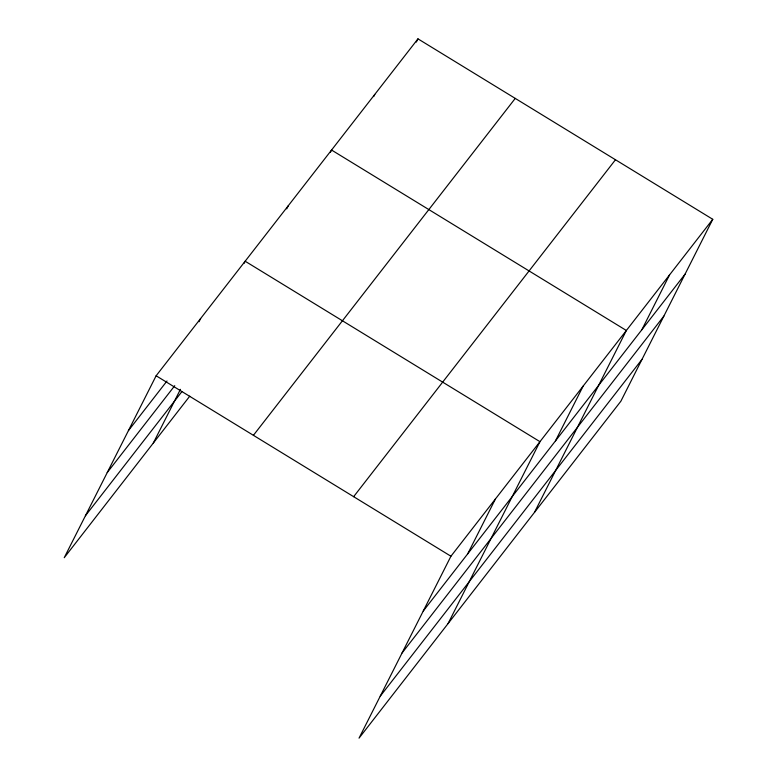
<?xml version="1.0" encoding="UTF-8"?>
<svg xmlns="http://www.w3.org/2000/svg" width="777" height="777" viewBox="0 0 777 777"><rect width="100%" height="100%" fill="white"/><g stroke="black" fill="none" stroke-linecap="round" stroke-linejoin="round"><path stroke-width="1.17" d="M712.762 219.299L450.932 556.235L359.032 738.15L620.872 401.223L712.762 219.299L417.968 38.85L156.128 375.777L64.238 557.701L189.753 396.173M199.009 321.727L200.641 318.502M153.263 443.143L180.439 389.326M244.065 263.374L245.153 261.227L539.957 441.676L448.057 623.591M286.723 208.858L288.354 205.633M330.478 152.185L331.556 150.039L626.359 330.487L534.469 512.402M373.679 96.591L374.767 94.444M416.336 42.075L417.968 38.85M467.735 553.807L495.444 498.951M555.448 440.928L583.158 386.082M641.86 329.739L669.56 274.893M128.419 430.633L166.997 380.992M107.236 472.562L174.747 385.693M85.412 515.763L181.886 391.627M253.409 435.324L515.248 98.397M353.642 496.678L615.481 159.751M423.222 611.081L685.061 274.155M402.039 653.01L663.879 316.084M380.215 696.221L642.055 359.285M156.128 375.777L450.932 556.235"/></g></svg>
